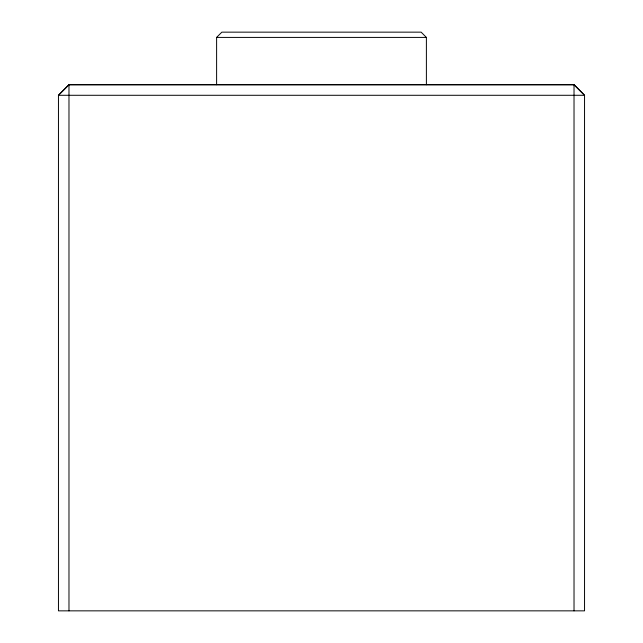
<?xml version="1.0" encoding="UTF-8"?>
<svg xmlns="http://www.w3.org/2000/svg" width="643" height="643" viewBox="0 0 643 643"><rect width="100%" height="100%" fill="white"/><g stroke="black" fill="none" stroke-linecap="round" stroke-linejoin="round"><path stroke-width="0.96" d="M68.978 84.707L58.457 95.285L58.457 610.85L584.543 610.85L584.543 95.285L574.022 84.707L68.978 84.707L68.978 610.85M216.611 84.707L216.611 37.415L221.859 32.15L421.141 32.15L426.389 37.415L426.389 84.707M216.611 37.415L426.389 37.415M574.022 84.707L574.022 610.85M68.978 84.755L58.457 95.285L584.543 95.285L574.022 84.755L68.978 84.755"/></g></svg>
